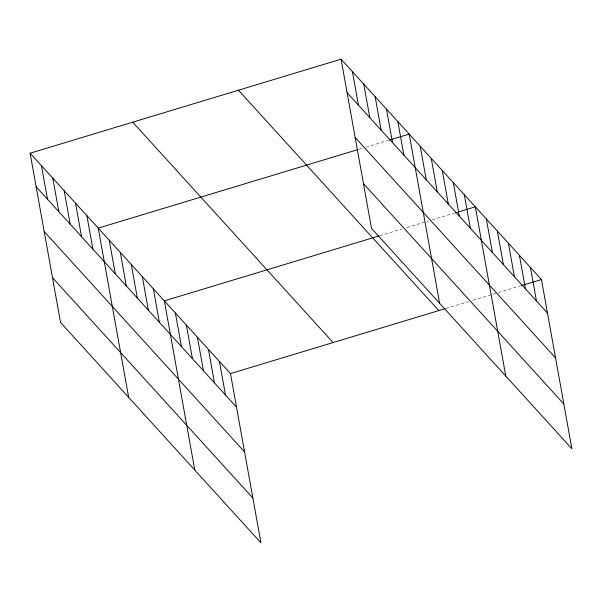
<?xml version="1.0" encoding="UTF-8"?>
<svg xmlns="http://www.w3.org/2000/svg" width="602" height="602" viewBox="0 0 602 602"><rect width="100%" height="100%" fill="white"/><g stroke="black" fill="none" stroke-linecap="round" stroke-linejoin="round"><path stroke-width="0.45" stroke-dasharray="3.01 2.26" d="M358.792 149.341L362.389 148.25M365.993 147.166L388.493 140.356M379.907 235.683L402.407 228.873M406.914 227.511L428.519 220.979M432.116 219.896L454.623 213.085M446.029 308.412L468.537 301.602M473.037 300.24L497.342 292.896M498.238 292.617L520.745 285.815"/><path stroke-width="0.9" d="M30.1 153.209L230.476 373.594L260.929 542.831L60.554 322.446L30.1 153.209L341.071 59.169L541.446 279.554L571.9 448.791L371.524 228.406L341.071 59.169M357.889 149.612L98.231 228.135L128.677 397.38M389.396 140.085L409.202 134.095L439.648 303.34M379.004 235.954L164.354 300.865L194.8 470.109M455.518 212.815L475.324 206.825L505.778 376.062M230.476 373.594L445.126 308.683M521.648 285.544L541.446 279.554M347.106 92.7L547.481 313.085M355.165 137.482L555.541 357.874M363.465 183.625L563.841 404.01M238.452 90.202L438.828 310.587M132.718 122.176L333.094 342.561M36.135 186.74L236.511 407.133M44.194 231.522L244.57 451.914M52.494 277.665L252.87 498.05M530.43 267.431L536.465 300.97M519.406 255.308L525.441 288.847M508.389 243.185L514.424 276.724M497.365 231.07L503.4 264.602M486.348 218.947L492.376 252.479M464.308 194.702L470.335 228.241M453.283 182.579L459.318 216.118M442.259 170.464L448.294 203.995M431.243 158.341L437.278 191.872M420.219 146.218L426.254 179.757M397.847 121.612L403.882 155.143M386.492 109.12L392.527 142.659M375.136 96.629L381.171 130.167M363.781 84.145L369.816 117.676M352.426 71.653L358.461 105.192M219.459 361.471L225.487 395.01M208.435 349.348L214.47 382.887M197.411 337.233L203.446 370.764M186.394 325.11L192.429 358.642M175.37 312.987L181.405 346.526M153.329 288.742L159.364 322.281M142.313 276.627L148.348 310.158M131.289 264.504L137.324 298.035M120.272 252.381L126.3 285.92M109.248 240.258L115.283 273.797M86.876 215.651L92.904 249.183M75.521 203.16L81.556 236.699M64.166 190.676L70.201 224.207M52.81 178.184L58.846 211.723M41.455 165.693L47.49 199.232"/></g></svg>
